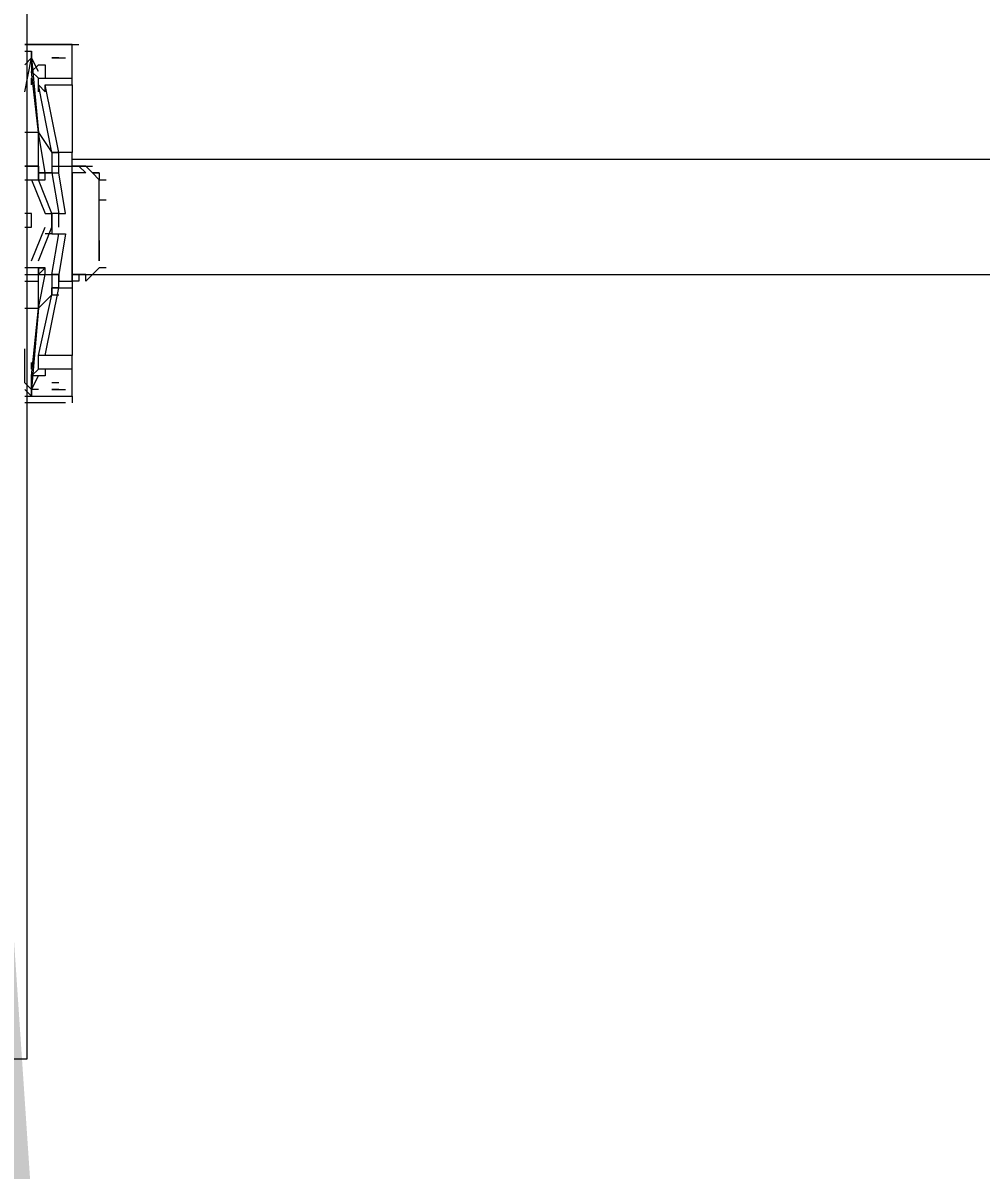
# Model space of a CAD drawing. Header units: feet. Extents: x -354 to 55127, y -297 to 4121.
# Drawn here: x 7971.1 to 8016.9, y 1361.7 to 1416.6 of the extents above; entities that cross this region are included whole.
import ezdxf
from ezdxf import colors
from ezdxf.entities.mleader import LeaderData, LeaderLine
from ezdxf.enums import TextEntityAlignment as Align
from ezdxf.math import Vec2, Vec3

# ---------------------------------------------------------------- set-up
doc = ezdxf.new("R2018")
doc.units = ezdxf.units.FT
doc.header["$MEASUREMENT"] = 0
doc.layers.add('G-ANNO-TEXT', color=1, linetype='Continuous')
doc.styles.add('NEI-A', font='arial.ttf')
doc.styles.get("Standard").update_dxf_attribs({"font": 'arial.ttf'})

# ---------------------------------------------------------------- blocks, each defined once
blk = doc.blocks.new('DETAIL_TITLE')
at = {"style": 'NEI-A', "flags": 8}
blk.add_attdef('#', text='', height=0.2, dxfattribs=at).set_placement((0.5922, -0.5109), align=Align.MIDDLE_CENTER)
at = {"lineweight": 30, "flags": 104}
blk.add_attdef('DETAIL_TITLE', text='', height=0.2, dxfattribs=at).set_placement((0.9099, -0.52514), align=Align.BOTTOM_LEFT)
at = {"style": 'NEI-A'}
for tag, p in [('SCALE:', (0.93865, -0.73792)), ('1"_=_', (1.5474, -0.73792))]:
    blk.add_attdef(tag, text='', height=0.1, dxfattribs=at).set_placement(p, align=Align.BOTTOM_LEFT)
blk = doc.blocks.new('A$C47dfd34d')
at = {"lineweight": 5}
for points in [[(18.60591, 0.41332), (18.8109, 0.41332), (18.8109, 0), (18.60591, 0)], [(18.81878, 0.22332), (18.81712, 0.22332), (18.81712, 0.21999), (18.81878, 0.21999)], [(18.81045, 0.21999), (18.81378, 0.21999)], [(18.82045, 0.20333), (18.81878, 0.19333), (18.81712, 0.19333), (18.81878, 0.20333)], [(18.81545, 0.19499), (18.81378, 0.19499)], [(18.81378, 0.19499), (18.81545, 0.19499), (18.81378, 0.19333)], [(18.81378, 0.19333), (18.81378, 0.19499)], [(18.82545, 0.19333), (18.82378, 0.19333), (18.82212, 0.19333), (18.82378, 0.19333)]]:
    blk.add_lwpolyline(points, close=True, dxfattribs=at)
for points in [[(18.81045, 0.24499), (18.81212, 0.24666), (18.81212, 0.24332), (18.81378, 0.24499), (18.81545, 0.24499), (18.81545, 0.24166), (18.82212, 0.24166), (18.82212, 0.24999), (18.81045, 0.24999), (18.82045, 0.24999), (18.82212, 0.24999), (18.82378, 0.24999)], [(18.81045, 0.24832), (18.81212, 0.24832)], [(18.81045, 0.23832), (18.81212, 0.24666)], [(18.81212, 0.24666), (18.81212, 0.24832), (18.81212, 0.24666)], [(18.81378, 0.24332), (18.81212, 0.24666), (18.81378, 0.22832), (18.81212, 0.24332), (18.81378, 0.24166), (18.81545, 0.24166)], [(18.81712, 0.24666), (18.81878, 0.24666), (18.82045, 0.24666)], [(18.81878, 0.24666), (18.81712, 0.24666), (18.81878, 0.24666)], [(18.81212, 0.23999), (18.81212, 0.24166)], [(18.81378, 0.23832), (18.81378, 0.24166)], [(18.81712, 0.21832), (18.81545, 0.21832), (18.81378, 0.22832), (18.81712, 0.22332), (18.81378, 0.23999), (18.81545, 0.23832), (18.81545, 0.23999), (18.82212, 0.23999), (18.82212, 0.24166)], [(18.82212, 0.23999), (18.82212, 0.22332), (18.81878, 0.22332), (18.81712, 0.22332), (18.81878, 0.22332), (18.81545, 0.23999)], [(18.81045, 0.21666), (18.81378, 0.21666), (18.81545, 0.21666), (18.81545, 0.21832), (18.81378, 0.21832), (18.81378, 0.22832), (18.81045, 0.22832)], [(18.81712, 0.21999), (18.81712, 0.21832), (18.81878, 0.21832), (18.81878, 0.21999), (18.82212, 0.21999), (18.82212, 0.22332)], [(19.73753, 0.22166), (19.73253, 0.22166), (19.72753, 0.22166), (18.82212, 0.22166)], [(18.81378, 0.21999), (18.81378, 0.21666), (18.81378, 0.21832), (18.81545, 0.21832), (18.81712, 0.21832), (18.81878, 0.20832), (18.81712, 0.20832), (18.81712, 0.20333), (18.81878, 0.20333)], [(18.81378, 0.19666), (18.81712, 0.20499), (18.81712, 0.20832), (18.81378, 0.21666), (18.81545, 0.21666), (18.81545, 0.21832), (18.81378, 0.21832), (18.81545, 0.21832), (18.81378, 0.21832), (18.81545, 0.21832)], [(18.81878, 0.20499), (18.81878, 0.20832), (18.82045, 0.20832), (18.81878, 0.21832)], [(18.82878, 0.20166), (18.82878, 0.19666), (18.82878, 0.21666), (18.82711, 0.21832), (18.82545, 0.21999), (18.82378, 0.21999), (18.82545, 0.21832), (18.82378, 0.21832), (18.82212, 0.21832), (18.82212, 0.19166)], [(18.82212, 0.19333), (18.82212, 0.21832), (18.82212, 0.21999), (18.82378, 0.21999), (18.82545, 0.21999), (18.82378, 0.21999), (18.82212, 0.21999), (18.82378, 0.21999), (18.82545, 0.21999), (18.82711, 0.21999)], [(18.82545, 0.21999), (18.82711, 0.21832), (18.82878, 0.21832), (18.82711, 0.21832), (18.82878, 0.21832), (18.82878, 0.21666)], [(18.82545, 0.21832), (18.82545, 0.21832)], [(18.81212, 0.21666), (18.81545, 0.20832), (18.81712, 0.20832), (18.81712, 0.20499)], [(18.82878, 0.21166), (18.82878, 0.21666), (18.83045, 0.21666)], [(18.82878, 0.19999), (18.82878, 0.20166), (18.82878, 0.21166), (18.83045, 0.21166)], [(18.81045, 0.20499), (18.81212, 0.20499), (18.81212, 0.20832), (18.81045, 0.20832)], [(18.81212, 0.19666), (18.81545, 0.20499)], [(18.81712, 0.20333), (18.81545, 0.20333)], [(18.81045, 0.19333), (18.81378, 0.19333), (18.81545, 0.19333), (18.81545, 0.19499), (18.81378, 0.19499), (18.81045, 0.19499)], [(18.83045, 0.19499), (18.82878, 0.19499), (18.82711, 0.19333), (18.82545, 0.19166), (18.82545, 0.19333), (18.82711, 0.19333), (18.82878, 0.19499)], [(18.81045, 0.18499), (18.81378, 0.18499), (18.81378, 0.19333), (18.81545, 0.19333)], [(18.82212, 0.16999), (18.82212, 0.17333), (18.81545, 0.17333), (18.81378, 0.17333), (18.81712, 0.18833), (18.81712, 0.18999), (18.81878, 0.18999), (18.81878, 0.19166), (18.82212, 0.19166), (18.82212, 0.19333), (18.82378, 0.19333), (18.82545, 0.19333), (18.82378, 0.19333), (18.82545, 0.19333), (18.82711, 0.19333), (19.72753, 0.19333), (19.73253, 0.19333), (19.73753, 0.19333)], [(18.81878, 0.18999), (18.81712, 0.18999), (18.81712, 0.18833), (18.81378, 0.18499), (18.81545, 0.19333), (18.81712, 0.19333), (18.81878, 0.19333), (18.81878, 0.19166), (18.81878, 0.19333), (18.81712, 0.19333), (18.81712, 0.18833), (18.81878, 0.18833)], [(18.82378, 0.19333), (18.82378, 0.19166), (18.82212, 0.19166), (18.82212, 0.18999)], [(18.82545, 0.19333), (18.82545, 0.19333)], [(18.82711, 0.19333), (18.82878, 0.19333)], [(18.81045, 0.19166), (18.81378, 0.19166)], [(18.81545, 0.17333), (18.81878, 0.18999), (18.82212, 0.18999), (18.82212, 0.17333)], [(18.81378, 0.16499), (18.81212, 0.16499), (18.81212, 0.16833), (18.81378, 0.18499), (18.81212, 0.16499), (18.81045, 0.16666), (18.81045, 0.17499)], [(18.81545, 0.16999), (18.81378, 0.16999), (18.81378, 0.17333)], [(18.81212, 0.16999), (18.81212, 0.17166)], [(18.82045, 0.16333), (18.82212, 0.16333), (18.82212, 0.16999), (18.81545, 0.16999), (18.81545, 0.16833), (18.81212, 0.16833), (18.81378, 0.16999)], [(18.81045, 0.16499), (18.81212, 0.16333), (18.81212, 0.16499), (18.81378, 0.16833)], [(18.81045, 0.16666), (18.81212, 0.16499), (18.81212, 0.16333), (18.81378, 0.16333)], [(18.81878, 0.16666), (18.81712, 0.16666)], [(18.81878, 0.16499), (18.81712, 0.16499), (18.81878, 0.16499), (18.82045, 0.16499)], [(18.81045, 0.16333), (18.82212, 0.16333), (18.82212, 0.16166)], [(18.82045, 0.16166), (18.81045, 0.16166)]]:
    blk.add_lwpolyline(points, dxfattribs=at)

msp = doc.modelspace()

# ---------------------------------------------------------------- block references
at = {"xscale": 194.318304, "yscale": 194.318304, "zscale": 194.318304}
msp.add_blockref('A$C47dfd34d', (4315.98, 1367.01), dxfattribs=at)
at = {"layer": 'G-ANNO-TEXT'}
ref = msp.add_blockref('DETAIL_TITLE', (57.644, 2212.855), dxfattribs=dict(at, xscale=128.9267043143703, yscale=128.9267043143703, zscale=128.9267043143703))
lines = msp.add_mtext('{\\LDC BLOCK TYPE-2 (2) STRINGS (52) MODULES [580W-SOUTH MOTOR GAP] }', dxfattribs={"layer": '0', "insert": (174.954, 2183.828), "char_height": 1139.5591, "attachment_point": 1})
ref.add_attrib('DETAIL_TITLE', '', (174.954, 2183.828)).embed_mtext(lines)
ref = msp.add_blockref('DETAIL_TITLE', (4410.513, 2169.5), dxfattribs=dict(at, xscale=128.9267043143703, yscale=128.9267043143703, zscale=128.9267043143703))
lines = msp.add_mtext('{\\LDC BLOCK TYPE-5 (2) STRINGS (54) MODULES [400W-SOUTH MOTOR GAP] }', dxfattribs={"layer": '0', "insert": (4527.823, 2140.474), "char_height": 930.60032, "attachment_point": 1})
ref.add_attrib('DETAIL_TITLE', '', (4527.823, 2140.474)).embed_mtext(lines)

# ---------------------------------------------------------------- next in the draw order: leaders
ml = msp.add_multileader_mtext('Standard', dxfattribs=at)
ml.set_content('ROTATE EVERY OTHER MODULE 180%%D TO ACCOMMODATE SKIP STRINGING', color=256, style='NEI-A')
ml.set_leader_properties()
ml.build(insert=Vec2(0, 0))
ml.multileader.update_dxf_attribs({"dogleg_length": 0.36, "arrow_head_size": 22.513})
ctx = ml.context
ctx.base_point, ctx.char_height, ctx.arrow_head_size, ctx.landing_gap_size, ctx.plane_origin = Vec3(7348.566, 1184.751, -22.899), 20, 22.513, 23.05, Vec3(14480.512, -4499.373, -22.899)
ctx.text_align_type = 2
notes = []
notes.append((ctx, [(1, (1, 1, 0), (7950.914, 1184.751, -22.899), (-1, 0), 46.099, [(1, [(7969.975, 1383.121, -22.899)], 0, [])])]))
ctx.mtext.insert, ctx.mtext.width, ctx.mtext.alignment, ctx.mtext.flow_direction = Vec3(7881.766, 1194.921, -22.899), 512.54652, 3, 5
ctx.mtext.has_bg_fill, ctx.mtext.bg_color, ctx.mtext.bg_scale_factor, ctx.mtext.bg_transparency, ctx.mtext.use_window_bg_color = 1, -1073741824, 1.5, 0, 1
for ctx, leaders in notes:
    for number, flags, end, landing, length, lines in leaders:
        leader = LeaderData()
        leader.index, (leader.has_last_leader_line, leader.has_dogleg_vector, leader.attachment_direction) = number, flags
        leader.last_leader_point, leader.dogleg_vector, leader.dogleg_length = Vec3(end), Vec3(landing), length
        for number, points, colour, breaks in lines:
            line = LeaderLine()
            line.index, line.vertices, line.color, line.breaks = number, Vec3.list(points), colors.encode_raw_color(colour), breaks
            leader.lines.append(line)
        ctx.leaders.append(leader)

doc.saveas('drawing.dxf')
